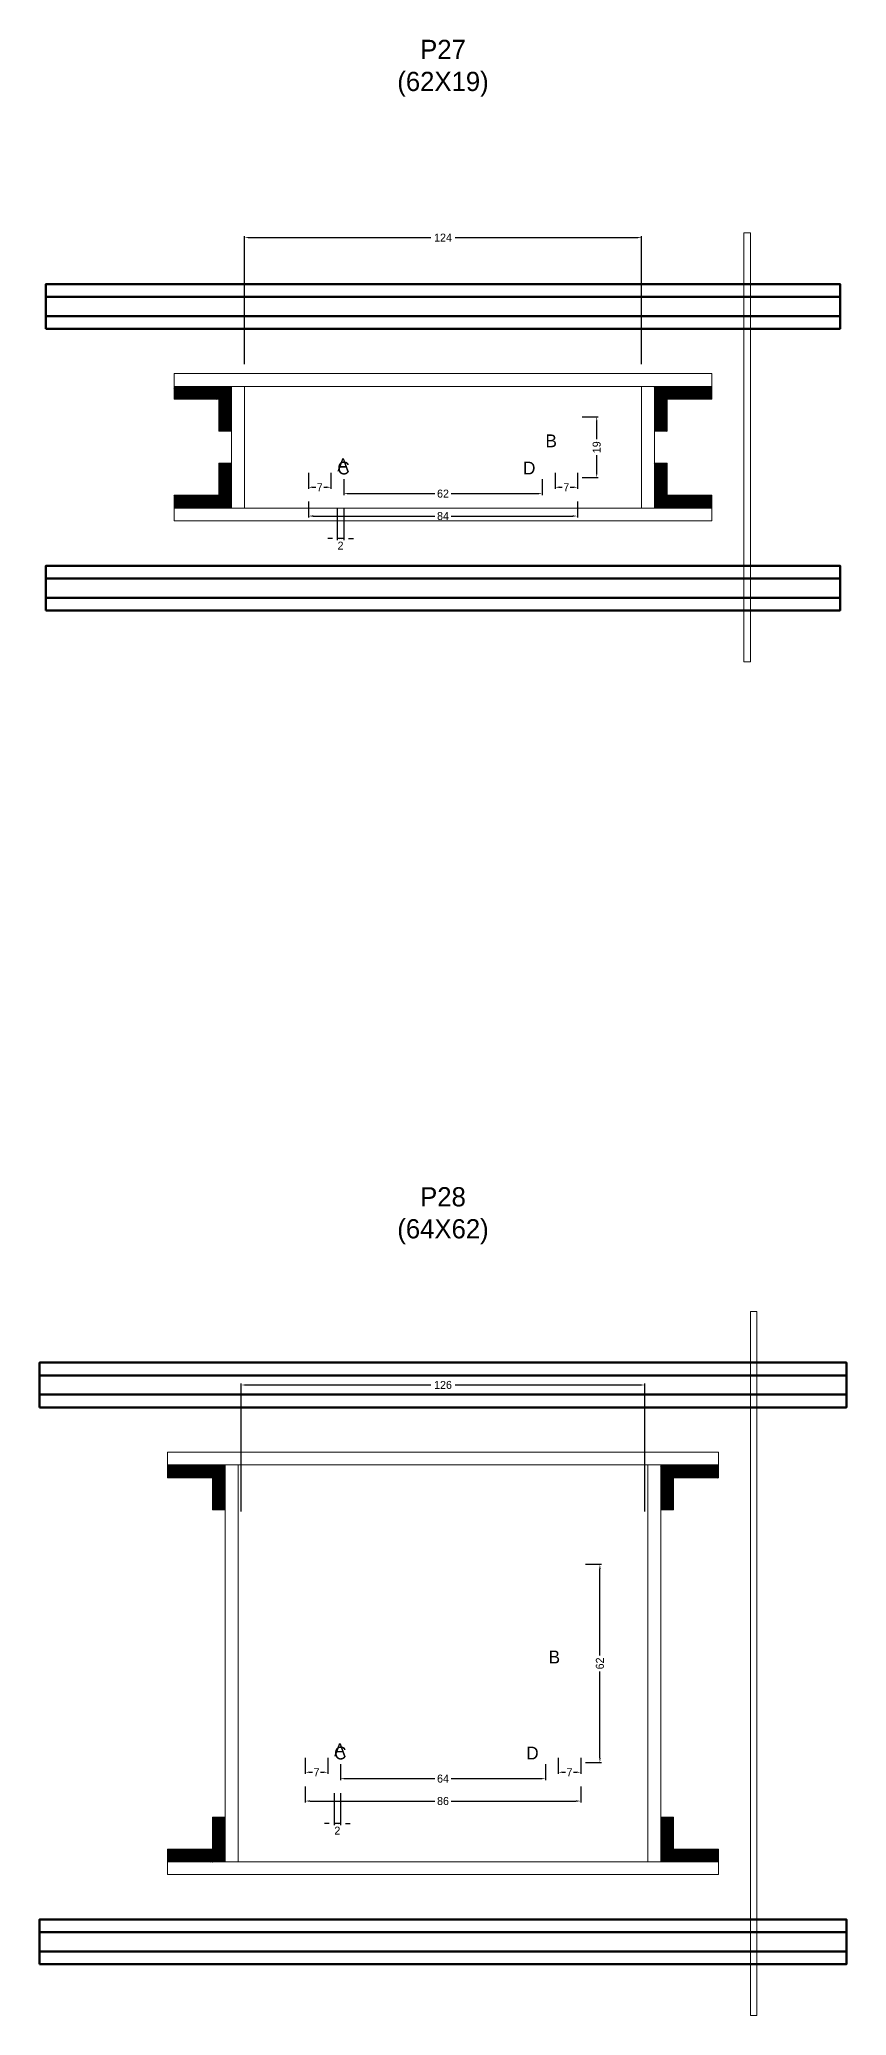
# Model space of a CAD drawing. Header units: centimetres. Extents: x -12000 to 4115, y -10266 to 2668.
# Drawn here: x -126 to 126, y -4910 to -4293 of the extents above; entities that cross this region are included whole.
import ezdxf

# ---------------------------------------------------------------- set-up
doc = ezdxf.new("R2010")
doc.units = ezdxf.units.CM
for name, color, linetype in [('COTA', 241, 'Continuous'), ('GRAVATA', 224, 'Continuous'), ('Hachura', 251, 'Continuous'), ('NOMENCLATURA', 7, 'Continuous'), ('SARRAFO', 251, 'Continuous')]:
    doc.layers.add(name, color=color, linetype=linetype)
doc.dimstyles.new('cotax2', dxfattribs={"dimtxt": 2.5, "dimasz": 1.5, "dimexe": 0.5, "dimexo": 0.5, "dimgap": 0.5, "dimtad": 1, "dimcen": 2.5, "dimazin": 3, "dimtfac": 1, "dimtmove": 0, "dimatfit": 3})

# ---------------------------------------------------------------- blocks, each defined once
blk = doc.blocks.new('_CLOSEDFILLED')
at = {"color": 0, "linetype": 'BYBLOCK'}
blk.add_solid([(-1, 0.16), (0, 0), (-1, -0.16)], dxfattribs=at)
blk = doc.blocks.new('*D326')
for p, q in [((-42, -4437), (-42, -4442)), ((42, -4437), (42, -4442)), ((-40.5, -4441.5), (-2.5, -4441.5)), ((2.5, -4441.5), (40.5, -4441.5))]:
    blk.add_line(p, q)
at = {"layer": 'Defpoints'}
for p in [(-42, -4436.5), (42, -4436.5), (-42, -4441.5)]:
    blk.add_point(p, dxfattribs=at)
at = {"layer": 'COTA', "xscale": 1.5, "yscale": 1.5, "rotation": 180}
blk.add_blockref('_CLOSEDFILLED', (-42, -4441.5), dxfattribs=at)
at = {"layer": 'COTA', "xscale": 1.5, "yscale": 1.5}
blk.add_blockref('_CLOSEDFILLED', (42, -4441.5), dxfattribs=at)
at = {"layer": 'COTA', "insert": (0, -4441.5), "char_height": 2.5, "attachment_point": 5}
blk.add_mtext('84', dxfattribs=at)
blk = doc.blocks.new('*D327')
for p, q in [((-31, -4430), (-31, -4435)), ((31, -4430), (31, -4435)), ((-29.5, -4434.5), (-2.5, -4434.5)), ((2.5, -4434.5), (29.5, -4434.5))]:
    blk.add_line(p, q)
at = {"layer": 'Defpoints'}
for p in [(-31, -4429.5), (31, -4429.5), (-31, -4434.5)]:
    blk.add_point(p, dxfattribs=at)
at = {"layer": 'COTA', "xscale": 1.5, "yscale": 1.5, "rotation": 180}
blk.add_blockref('_CLOSEDFILLED', (-31, -4434.5), dxfattribs=at)
at = {"layer": 'COTA', "xscale": 1.5, "yscale": 1.5}
blk.add_blockref('_CLOSEDFILLED', (31, -4434.5), dxfattribs=at)
at = {"layer": 'COTA', "insert": (0, -4434.5), "char_height": 2.5, "attachment_point": 5}
blk.add_mtext('62', dxfattribs=at)
blk = doc.blocks.new('*D328')
for p, q in [((43.5, -4410.5), (48.5, -4410.5)), ((48, -4417.5), (48, -4412)), ((48, -4428), (48, -4422.5)), ((43.5, -4429.5), (48.5, -4429.5))]:
    blk.add_line(p, q)
at = {"layer": 'Defpoints'}
for p in [(43, -4410.5), (43, -4429.5), (48, -4429.5)]:
    blk.add_point(p, dxfattribs=at)
at = {"layer": 'COTA', "xscale": 1.5, "yscale": 1.5}
for p, rotation in [((48, -4410.5), 90), ((48, -4429.5), 270)]:
    blk.add_blockref('_CLOSEDFILLED', p, dxfattribs=dict(at, rotation=rotation))
at = {"layer": 'COTA', "insert": (48, -4420), "char_height": 2.5, "attachment_point": 5, "rotation": 90}
blk.add_mtext('19', dxfattribs=at)
blk = doc.blocks.new('*D329')
for p, q in [((-42, -4428), (-42, -4433)), ((-40.5, -4432.5), (-39.75, -4432.5)), ((-37.25, -4432.5), (-36.5, -4432.5)), ((-35, -4428), (-35, -4433))]:
    blk.add_line(p, q)
at = {"layer": 'Defpoints'}
for p in [(-42, -4427.5), (-42, -4432.5), (-35, -4427.5)]:
    blk.add_point(p, dxfattribs=at)
at = {"layer": 'COTA', "xscale": 1.5, "yscale": 1.5, "rotation": 180}
blk.add_blockref('_CLOSEDFILLED', (-42, -4432.5), dxfattribs=at)
at = {"layer": 'COTA', "xscale": 1.5, "yscale": 1.5}
blk.add_blockref('_CLOSEDFILLED', (-35, -4432.5), dxfattribs=at)
at = {"layer": 'COTA', "insert": (-38.5, -4432.5), "char_height": 2.5, "attachment_point": 5}
blk.add_mtext('7', dxfattribs=at)
blk = doc.blocks.new('*D330')
for p, q in [((35, -4428), (35, -4433)), ((36.5, -4432.5), (37.25, -4432.5)), ((39.75, -4432.5), (40.5, -4432.5)), ((42, -4428), (42, -4433))]:
    blk.add_line(p, q)
at = {"layer": 'Defpoints'}
for p in [(35, -4427.5), (35, -4432.5), (42, -4427.5)]:
    blk.add_point(p, dxfattribs=at)
at = {"layer": 'COTA', "xscale": 1.5, "yscale": 1.5, "rotation": 180}
blk.add_blockref('_CLOSEDFILLED', (35, -4432.5), dxfattribs=at)
at = {"layer": 'COTA', "xscale": 1.5, "yscale": 1.5}
blk.add_blockref('_CLOSEDFILLED', (42, -4432.5), dxfattribs=at)
at = {"layer": 'COTA', "insert": (38.5, -4432.5), "char_height": 2.5, "attachment_point": 5}
blk.add_mtext('7', dxfattribs=at)
blk = doc.blocks.new('*D331')
for p, q in [((-62, -4394), (-62, -4354)), ((-60.5, -4354.5), (-3.75, -4354.5)), ((3.75, -4354.5), (60.5, -4354.5)), ((62, -4394), (62, -4354))]:
    blk.add_line(p, q)
at = {"layer": 'Defpoints'}
for p in [(-62, -4354.5), (-62, -4394.5), (62, -4394.5)]:
    blk.add_point(p, dxfattribs=at)
at = {"layer": 'COTA', "xscale": 1.5, "yscale": 1.5, "rotation": 180}
blk.add_blockref('_CLOSEDFILLED', (-62, -4354.5), dxfattribs=at)
at = {"layer": 'COTA', "xscale": 1.5, "yscale": 1.5}
blk.add_blockref('_CLOSEDFILLED', (62, -4354.5), dxfattribs=at)
at = {"layer": 'COTA', "insert": (0, -4354.5), "char_height": 2.5, "attachment_point": 5}
blk.add_mtext('124', dxfattribs=at)
blk = doc.blocks.new('*D352')
for p, q in [((-43, -4838.5), (-43, -4843.5)), ((43, -4838.5), (43, -4843.5)), ((-41.5, -4843), (-2.5, -4843)), ((2.5, -4843), (41.5, -4843))]:
    blk.add_line(p, q)
at = {"layer": 'Defpoints'}
for p in [(-43, -4838), (43, -4838), (-43, -4843)]:
    blk.add_point(p, dxfattribs=at)
at = {"layer": 'COTA', "xscale": 1.5, "yscale": 1.5, "rotation": 180}
blk.add_blockref('_CLOSEDFILLED', (-43, -4843), dxfattribs=at)
at = {"layer": 'COTA', "xscale": 1.5, "yscale": 1.5}
blk.add_blockref('_CLOSEDFILLED', (43, -4843), dxfattribs=at)
at = {"layer": 'COTA', "insert": (0, -4843), "char_height": 2.5, "attachment_point": 5}
blk.add_mtext('86', dxfattribs=at)
blk = doc.blocks.new('*D353')
for p, q in [((-32, -4831.5), (-32, -4836.5)), ((32, -4831.5), (32, -4836.5)), ((-30.5, -4836), (-2.5, -4836)), ((2.5, -4836), (30.5, -4836))]:
    blk.add_line(p, q)
at = {"layer": 'Defpoints'}
for p in [(-32, -4831), (32, -4831), (-32, -4836)]:
    blk.add_point(p, dxfattribs=at)
at = {"layer": 'COTA', "xscale": 1.5, "yscale": 1.5, "rotation": 180}
blk.add_blockref('_CLOSEDFILLED', (-32, -4836), dxfattribs=at)
at = {"layer": 'COTA', "xscale": 1.5, "yscale": 1.5}
blk.add_blockref('_CLOSEDFILLED', (32, -4836), dxfattribs=at)
at = {"layer": 'COTA', "insert": (0, -4836), "char_height": 2.5, "attachment_point": 5}
blk.add_mtext('64', dxfattribs=at)
blk = doc.blocks.new('*D354')
for p, q in [((44.5, -4769), (49.5, -4769)), ((49, -4797.5), (49, -4770.5)), ((49, -4829.5), (49, -4802.5)), ((44.5, -4831), (49.5, -4831))]:
    blk.add_line(p, q)
at = {"layer": 'Defpoints'}
for p in [(44, -4769), (44, -4831), (49, -4831)]:
    blk.add_point(p, dxfattribs=at)
at = {"layer": 'COTA', "xscale": 1.5, "yscale": 1.5}
for p, rotation in [((49, -4769), 90), ((49, -4831), 270)]:
    blk.add_blockref('_CLOSEDFILLED', p, dxfattribs=dict(at, rotation=rotation))
at = {"layer": 'COTA', "insert": (49, -4800), "char_height": 2.5, "attachment_point": 5, "rotation": 90}
blk.add_mtext('62', dxfattribs=at)
blk = doc.blocks.new('*D355')
for p, q in [((-43, -4829.5), (-43, -4834.5)), ((-41.5, -4834), (-40.75, -4834)), ((-38.25, -4834), (-37.5, -4834)), ((-36, -4829.5), (-36, -4834.5))]:
    blk.add_line(p, q)
at = {"layer": 'Defpoints'}
for p in [(-43, -4829), (-43, -4834), (-36, -4829)]:
    blk.add_point(p, dxfattribs=at)
at = {"layer": 'COTA', "xscale": 1.5, "yscale": 1.5, "rotation": 180}
blk.add_blockref('_CLOSEDFILLED', (-43, -4834), dxfattribs=at)
at = {"layer": 'COTA', "xscale": 1.5, "yscale": 1.5}
blk.add_blockref('_CLOSEDFILLED', (-36, -4834), dxfattribs=at)
at = {"layer": 'COTA', "insert": (-39.5, -4834), "char_height": 2.5, "attachment_point": 5}
blk.add_mtext('7', dxfattribs=at)
blk = doc.blocks.new('*D356')
for p, q in [((36, -4829.5), (36, -4834.5)), ((37.5, -4834), (38.25, -4834)), ((40.75, -4834), (41.5, -4834)), ((43, -4829.5), (43, -4834.5))]:
    blk.add_line(p, q)
at = {"layer": 'Defpoints'}
for p in [(36, -4829), (36, -4834), (43, -4829)]:
    blk.add_point(p, dxfattribs=at)
at = {"layer": 'COTA', "xscale": 1.5, "yscale": 1.5, "rotation": 180}
blk.add_blockref('_CLOSEDFILLED', (36, -4834), dxfattribs=at)
at = {"layer": 'COTA', "xscale": 1.5, "yscale": 1.5}
blk.add_blockref('_CLOSEDFILLED', (43, -4834), dxfattribs=at)
at = {"layer": 'COTA', "insert": (39.5, -4834), "char_height": 2.5, "attachment_point": 5}
blk.add_mtext('7', dxfattribs=at)
blk = doc.blocks.new('*D357')
for p, q in [((-63, -4752.5), (-63, -4712.5)), ((-61.5, -4713), (-3.75, -4713)), ((3.75, -4713), (61.5, -4713)), ((63, -4752.5), (63, -4712.5))]:
    blk.add_line(p, q)
at = {"layer": 'Defpoints'}
for p in [(-63, -4713), (-63, -4753), (63, -4753)]:
    blk.add_point(p, dxfattribs=at)
at = {"layer": 'COTA', "xscale": 1.5, "yscale": 1.5, "rotation": 180}
blk.add_blockref('_CLOSEDFILLED', (-63, -4713), dxfattribs=at)
at = {"layer": 'COTA', "xscale": 1.5, "yscale": 1.5}
blk.add_blockref('_CLOSEDFILLED', (63, -4713), dxfattribs=at)
at = {"layer": 'COTA', "insert": (0, -4713), "char_height": 2.5, "attachment_point": 5}
blk.add_mtext('126', dxfattribs=at)

msp = doc.modelspace()

# ---------------------------------------------------------------- hatches: boundary and pattern name
at = {"layer": 'SARRAFO'}
h = msp.add_hatch(dxfattribs=at)
h.set_pattern_fill('SOLID', scale=2)
h.paths.add_polyline_path([(-84, -4405), (-70, -4405), (-70, -4401), (-84, -4401)])
h = msp.add_hatch(dxfattribs=at)
h.set_pattern_fill('SOLID', scale=2)
h.paths.add_polyline_path([(-70, -4415), (-66, -4415), (-66, -4401), (-70, -4401)])
h = msp.add_hatch(dxfattribs=at)
h.set_pattern_fill('SOLID', scale=2)
h.paths.add_polyline_path([(66, -4415), (70, -4415), (70, -4401), (66, -4401)])
h = msp.add_hatch(dxfattribs=at)
h.set_pattern_fill('SOLID', scale=2)
h.paths.add_polyline_path([(70, -4405), (84, -4405), (84, -4401), (70, -4401)])
h = msp.add_hatch(dxfattribs=at)
h.set_pattern_fill('SOLID', scale=2)
h.paths.add_polyline_path([(-70, -4439), (-66, -4439), (-66, -4425), (-70, -4425)])
h = msp.add_hatch(dxfattribs=at)
h.set_pattern_fill('SOLID', scale=2)
h.paths.add_polyline_path([(66, -4439), (70, -4439), (70, -4425), (66, -4425)])
h = msp.add_hatch(dxfattribs=at)
h.set_pattern_fill('SOLID', scale=2)
h.paths.add_polyline_path([(-84, -4439), (-70, -4439), (-70, -4435), (-84, -4435)])
h = msp.add_hatch(dxfattribs=at)
h.set_pattern_fill('SOLID', scale=2)
h.paths.add_polyline_path([(70, -4439), (84, -4439), (84, -4435), (70, -4435)])
h = msp.add_hatch(dxfattribs=at)
h.set_pattern_fill('SOLID', scale=2)
h.paths.add_polyline_path([(-86, -4742), (-72, -4742), (-72, -4738), (-86, -4738)])
h = msp.add_hatch(dxfattribs=at)
h.set_pattern_fill('SOLID', scale=2)
h.paths.add_polyline_path([(-72, -4752), (-68, -4752), (-68, -4738), (-72, -4738)])
h = msp.add_hatch(dxfattribs=at)
h.set_pattern_fill('SOLID', scale=2)
h.paths.add_polyline_path([(68, -4752), (72, -4752), (72, -4738), (68, -4738)])
h = msp.add_hatch(dxfattribs=at)
h.set_pattern_fill('SOLID', scale=2)
h.paths.add_polyline_path([(72, -4742), (86, -4742), (86, -4738), (72, -4738)])
h = msp.add_hatch(dxfattribs=at)
h.set_pattern_fill('SOLID', scale=2)
h.paths.add_polyline_path([(-72, -4862), (-68, -4862), (-68, -4848), (-72, -4848)])
h = msp.add_hatch(dxfattribs=at)
h.set_pattern_fill('SOLID', scale=2)
h.paths.add_polyline_path([(68, -4862), (72, -4862), (72, -4848), (68, -4848)])
h = msp.add_hatch(dxfattribs=at)
h.set_pattern_fill('SOLID', scale=2)
h.paths.add_polyline_path([(-86, -4862), (-72, -4862), (-72, -4858), (-86, -4858)])
h = msp.add_hatch(dxfattribs=at)
h.set_pattern_fill('SOLID', scale=2)
h.paths.add_polyline_path([(72, -4862), (86, -4862), (86, -4858), (72, -4858)])

# ---------------------------------------------------------------- linework, layer by layer
at = {"layer": 'GRAVATA', "lineweight": 50}
for points in [[(-124, -4383), (124, -4383), (124, -4369), (-124, -4369)], [(-124, -4379), (124, -4379), (124, -4373), (-124, -4373)], [(-124, -4471), (124, -4471), (124, -4457), (-124, -4457)], [(-124, -4467), (124, -4467), (124, -4461), (-124, -4461)], [(-126, -4720), (126, -4720), (126, -4706), (-126, -4706)], [(-126, -4716), (126, -4716), (126, -4710), (-126, -4710)], [(-126, -4894), (126, -4894), (126, -4880), (-126, -4880)], [(-126, -4890), (126, -4890), (126, -4884), (-126, -4884)]]:
    msp.add_lwpolyline(points, close=True, dxfattribs=at)
at = {"layer": 'Hachura', "lineweight": 13}
for points in [[(94, -4487), (96, -4487), (96, -4353), (94, -4353)], [(96, -4910), (98, -4910), (98, -4690), (96, -4690)]]:
    msp.add_lwpolyline(points, close=True, dxfattribs=at)
at = {"layer": 'Hachura', "lineweight": 18}
for points in [[(-84, -4401), (84, -4401), (84, -4397), (-84, -4397)], [(-66, -4439), (-62, -4439), (-62, -4401), (-66, -4401)], [(62, -4439), (66, -4439), (66, -4401), (62, -4401)], [(-84, -4443), (84, -4443), (84, -4439), (-84, -4439)], [(-86, -4738), (86, -4738), (86, -4734), (-86, -4734)], [(-68, -4862), (-64, -4862), (-64, -4738), (-68, -4738)], [(64, -4862), (68, -4862), (68, -4738), (64, -4738)], [(-86, -4866), (86, -4866), (86, -4862), (-86, -4862)]]:
    msp.add_lwpolyline(points, close=True, dxfattribs=at)
at = {"layer": 'SARRAFO', "lineweight": 13}
for points in [[(-84, -4405), (-70, -4405), (-70, -4401), (-84, -4401)], [(-70, -4415), (-66, -4415), (-66, -4401), (-70, -4401)], [(66, -4415), (70, -4415), (70, -4401), (66, -4401)], [(70, -4405), (84, -4405), (84, -4401), (70, -4401)], [(-70, -4439), (-66, -4439), (-66, -4425), (-70, -4425)], [(66, -4439), (70, -4439), (70, -4425), (66, -4425)], [(-84, -4439), (-70, -4439), (-70, -4435), (-84, -4435)], [(70, -4439), (84, -4439), (84, -4435), (70, -4435)], [(-86, -4742), (-72, -4742), (-72, -4738), (-86, -4738)], [(-72, -4752), (-68, -4752), (-68, -4738), (-72, -4738)], [(68, -4752), (72, -4752), (72, -4738), (68, -4738)], [(72, -4742), (86, -4742), (86, -4738), (72, -4738)], [(-72, -4862), (-68, -4862), (-68, -4848), (-72, -4848)], [(68, -4862), (72, -4862), (72, -4848), (68, -4848)], [(-86, -4862), (-72, -4862), (-72, -4858), (-86, -4858)], [(72, -4862), (86, -4862), (86, -4858), (72, -4858)]]:
    msp.add_lwpolyline(points, close=True, dxfattribs=at)

# ---------------------------------------------------------------- texts
at = {"layer": 'NOMENCLATURA'}
for s, p in [('B', (32, -4420)), ('A', (-33, -4427.5)), ('C', (-33, -4428.5)), ('D', (25, -4428.5)), ('B', (33, -4800)), ('A', (-34, -4829)), ('C', (-34, -4830)), ('D', (26, -4830))]:
    msp.add_text(s, height=4, dxfattribs=at).set_placement(p)
at = {"layer": 'NOMENCLATURA', "char_height": 6, "attachment_point": 8}
for s, insert in [('P27\\P(62X19)', (0, -4310.5)), ('P28\\P(64X62)', (0, -4669))]:
    msp.add_mtext(s, dxfattribs=dict(at, insert=insert))

# ---------------------------------------------------------------- dimensions: what is measured, and where the dimension line sits
at = {"layer": 'COTA'}
for base, p1, p2, picture, middle in [((-62, -4354.5), (-62, -4394.5), (62, -4394.5), '*D331', (0, -4354.5)), ((-42, -4432.5), (-42, -4427.5), (-35, -4427.5), '*D329', (-38.5, -4432.5)), ((-31, -4434.5), (-31, -4429.5), (31, -4429.5), '*D327', (0, -4434.5)), ((35, -4432.5), (35, -4427.5), (42, -4427.5), '*D330', (38.5, -4432.5)), ((-42, -4441.5), (-42, -4436.5), (42, -4436.5), '*D326', (0, -4441.5)), ((-63, -4713), (-63, -4753), (63, -4753), '*D357', (0, -4713)), ((-43, -4834), (-43, -4829), (-36, -4829), '*D355', (-39.5, -4834)), ((-32, -4836), (-32, -4831), (32, -4831), '*D353', (0, -4836)), ((36, -4834), (36, -4829), (43, -4829), '*D356', (39.5, -4834)), ((-43, -4843), (-43, -4838), (43, -4838), '*D352', (0, -4843))]:
    dim = msp.add_linear_dim(base=base, p1=p1, p2=p2, dimstyle='cotax2', dxfattribs=at)
    dim.commit()
    dim.dimension.update_dxf_attribs({"geometry": picture, "text_midpoint": middle})
for base, p1, p2, picture, middle in [((48, -4429.5), (43, -4429.5), (43, -4410.5), '*D328', (48, -4420)), ((49, -4831), (44, -4831), (44, -4769), '*D354', (49, -4800))]:
    dim = msp.add_linear_dim(base=base, p1=p1, p2=p2, angle=90, dimstyle='cotax2', dxfattribs=at)
    dim.commit()
    dim.dimension.update_dxf_attribs({"geometry": picture, "text_midpoint": middle})
for base, p1, p2 in [((-31, -4448.5), (-31, -4438.5), (-33, -4438.5)), ((-32, -4850), (-32, -4840), (-34, -4840))]:
    msp.add_linear_dim(base=base, p1=p1, p2=p2, dimstyle='cotax2', dxfattribs=at).render()

doc.saveas('drawing.dxf')
